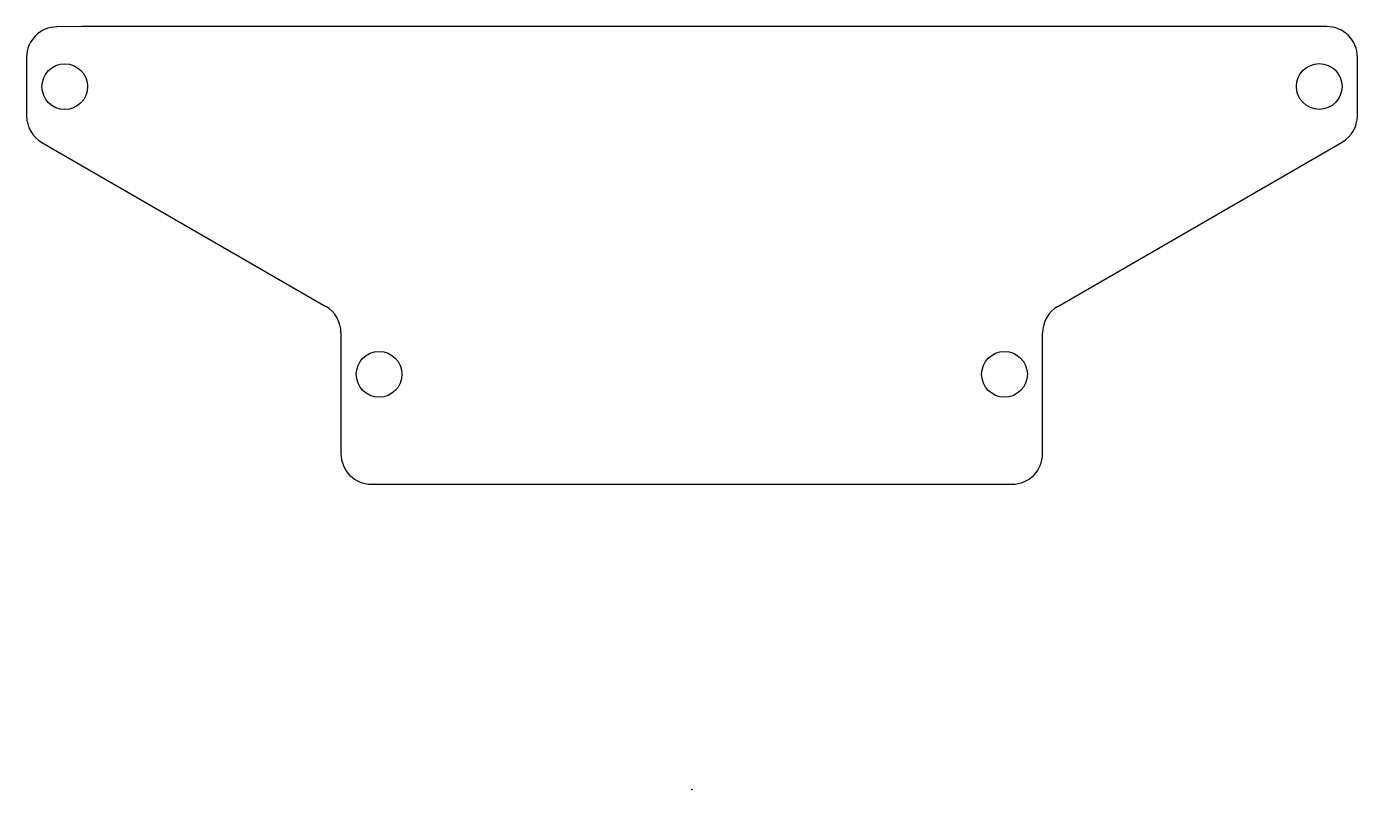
# Model space of a CAD drawing. Header units: centimetres. Extents: x -4.36 to 4.36, y 0 to 5.
import ezdxf

# ---------------------------------------------------------------- set-up
doc = ezdxf.new("R2010")
doc.units = ezdxf.units.CM
doc.header["$MEASUREMENT"] = 0
doc.layers.add('キッカー基板 v2_Sketch42', color=7, linetype='Continuous')

msp = doc.modelspace()

# ---------------------------------------------------------------- linework, layer by layer
at = {"layer": 'キッカー基板 v2_Sketch42'}
for p, q in [((-4, 5, 0.46), (-4.1632, 4.9986, 0.46)), ((4, 5, 0.46), (-4, 5, 0.46)), ((4.1638, 5, 0.46), (4, 5, 0.46)), ((4.3638, 4.4155, 0.46), (4.3638, 4.8, 0.46)), ((-4.3615, 4.7987, 0.46), (-4.3615, 4.4141, 0.46)), ((-4.2615, 4.2409, 0.46), (-2.4004, 3.1662, 0.46)), ((2.4, 3.1662, 0.46), (4.2638, 4.2423, 0.46)), ((-2.3004, 2.993, 0.46), (-2.3004, 2.3039, 0.46)), ((2.3, 2.3043, 0.46), (2.3, 2.993, 0.46)), ((-2.3004, 2.3039, 0.46), (-2.3004, 2.2, 0.46)), ((2.3, 2.2, 0.46), (2.3, 2.3043, 0.46)), ((-2.1004, 2, 0.46), (0, 2, 0.46)), ((0, 2, 0.46), (2.1, 2, 0.46))]:
    msp.add_line(p, q, dxfattribs=at)
for centre in [(-4.1115, 4.6064, 0.46), (4.1138, 4.6077, 0.46), (-2.0504, 2.7207, 0.46), (2.05, 2.7208, 0.46)]:
    msp.add_circle(centre, 0.15, dxfattribs=at)
for centre, start, end in [((-4.1615, 4.7987, 0.46), 90.47534, 180), ((4.1638, 4.8, 0.46), 0, 90), ((-4.1615, 4.4141, 0.46), 180, 239.99513), ((4.1638, 4.4155, 0.46), 300, 0), ((-2.5004, 2.993, 0.46), 360, 59.99513), ((2.5, 2.993, 0.46), 120, 180), ((-2.1004, 2.2, 0.46), 180, 270), ((2.1, 2.2, 0.46), 270, 0)]:
    msp.add_arc(centre, 0.2, start, end, dxfattribs=at)
msp.add_point((0, 0, 0.46), dxfattribs=at)

doc.saveas('drawing.dxf')
